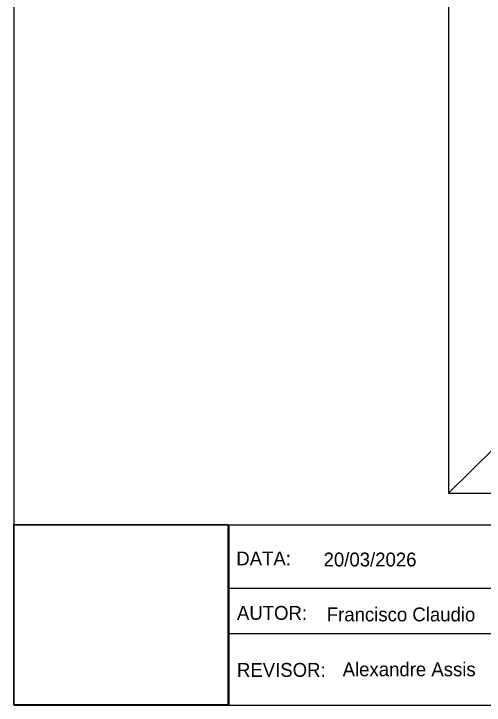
# Model space of a CAD drawing. Extents: x -891 to 6596, y -1 to 298.
# Drawn here: x -458.6 to -356.9, y -0.7 to 148.8 of the extents above; entities that cross this region are included whole.
import ezdxf

# ---------------------------------------------------------------- set-up
doc = ezdxf.new("R2010")
doc.units = 0
doc.header["$MEASUREMENT"] = 0
picture_1 = doc.add_image_def('image1.png', size_in_pixel=(222, 187))

msp = doc.modelspace()

# ---------------------------------------------------------------- linework, layer by layer
for p, q in [((-458.544, 296.31), (-458.544, -0.69)), ((-411.994, -0.57), (-411.995, 38.071)), ((-458.544, -0.69), (-38.544, -0.69))]:
    msp.add_line(p, q)
at = {"color": 40, "true_color": 0xf8d731}
msp.add_line((-354.713, 54.877), (-364.63, 45.166), dxfattribs=at)
at = {"linetype": 'Continuous'}
for p, q in [((-458.384, 38.325), (-38.546, 38.328)), ((-86.376, 24.57), (-412.192, 24.533)), ((-412.097, 14.796), (-342.817, 14.81))]:
    msp.add_line(p, q, dxfattribs=at)
msp.add_lwpolyline([(-364.63, 45.166), (-248.032, 45.166), (-248.032, 239.496), (-364.63, 239.496)], close=True)

# ---------------------------------------------------------------- texts
for s, p in [('DATA:', (-410.473, 29.522)), ('20/03/2026', (-391.592, 29.308)), ('AUTOR:', (-410.326, 17.764)), ('Francisco Claudio', (-390.907, 17.436)), ('REVISOR:', (-410.326, 5.436)), ('Alexandre Assis', (-387.48, 5.564))]:
    msp.add_text(s, height=3).set_placement(p)

# ---------------------------------------------------------------- pictures from other files: only their frames are drawn
image = msp.add_image(picture_1, insert=(-458.569, -0.635), size_in_units=(46.298, 38.999), dxfattribs=at)
image.dxf.flags = 7

doc.saveas('drawing.dxf')
